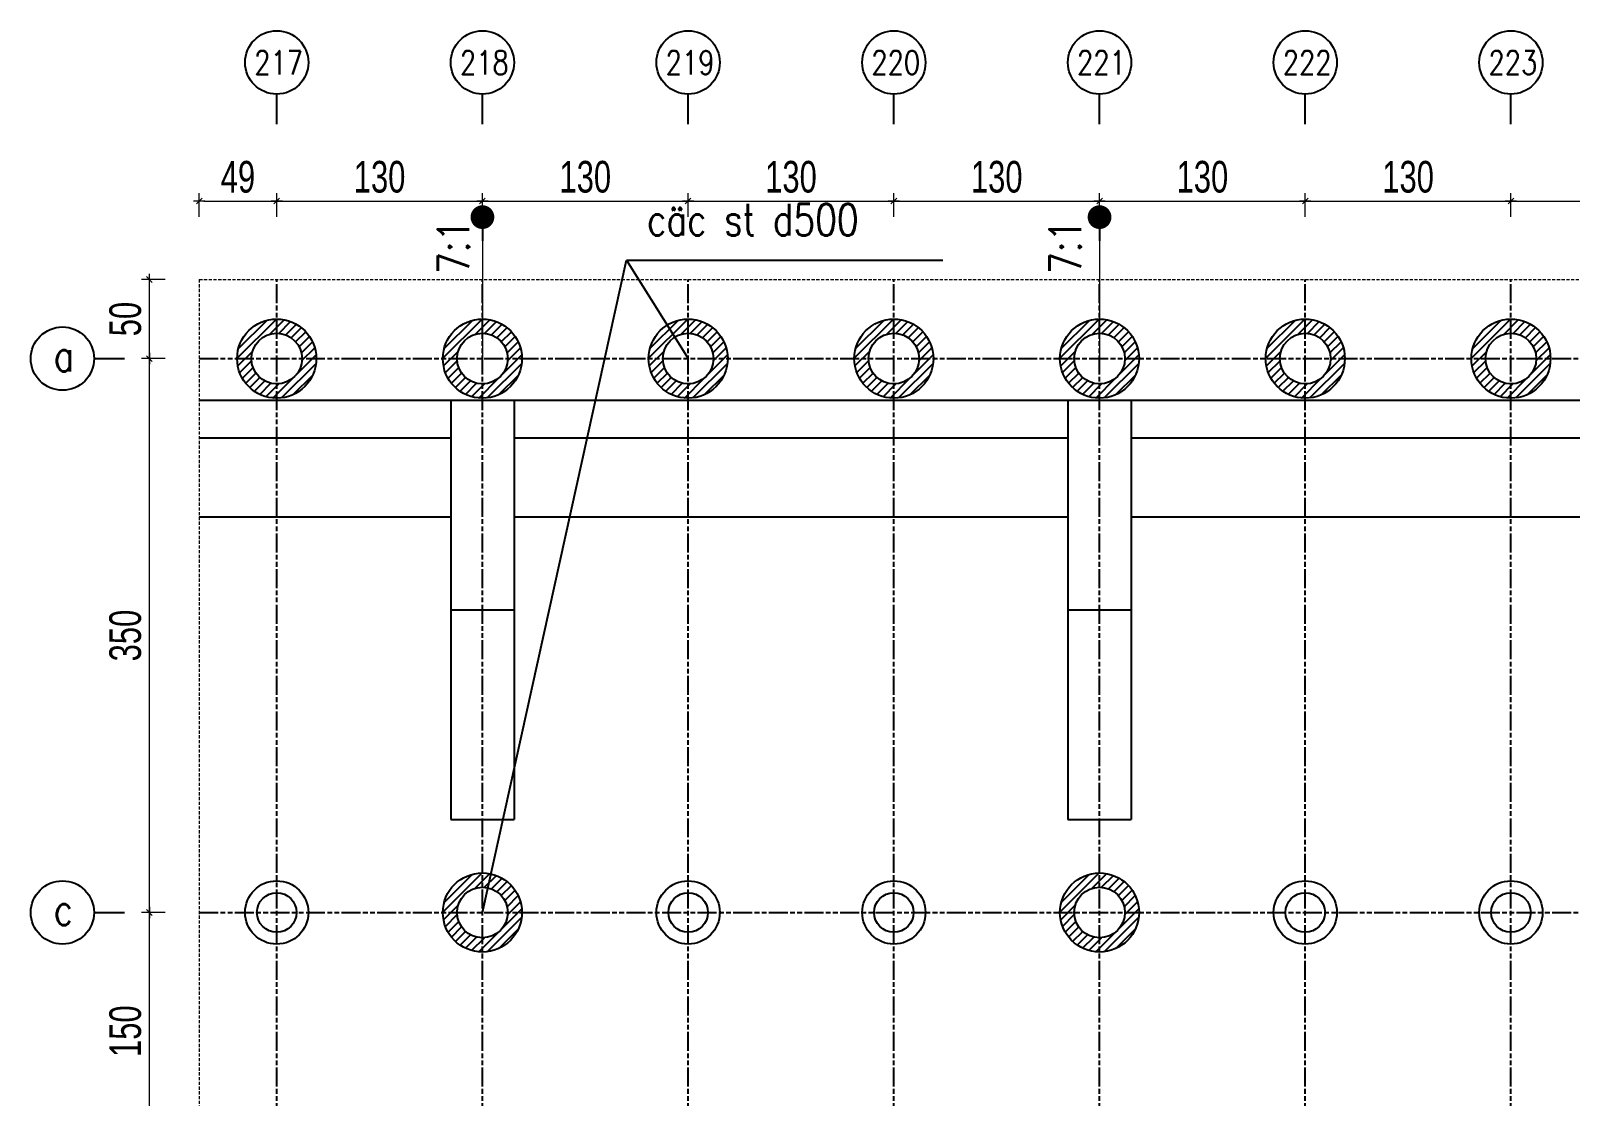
# Model space of a CAD drawing. Header units: inches. Extents: x -1640460 to 2672754, y -1012 to 1209503.
# Drawn here: x 590 to 1563, y 853 to 1527 of the extents above; entities that cross this region are included whole.
import ezdxf

# ---------------------------------------------------------------- set-up
doc = ezdxf.new("R2010")
doc.units = ezdxf.units.IN
doc.header["$MEASUREMENT"] = 0
doc.linetypes.add('ACAD_ISO09W100', pattern=[45, 24, -3, 6, -3, 6, -3])
doc.linetypes.add('HIDDEN', pattern=[0.375, 0.25, -0.125])
doc.layers.add('DIM', color=177, linetype='Continuous', lineweight=20)
doc.layers.add('THAY1', color=9, linetype='Continuous', lineweight=20)
for name, color, linetype in [('Kich thuoc', 4, 'Continuous'), ('Text', 2, 'Continuous'), ('Tim', 8, 'ACAD_ISO09W100')]:
    doc.layers.add(name, color=color, linetype=linetype)
doc.styles.add('KICH_THUOC', font='vnsimli.shx', dxfattribs={"width": 0.8})
doc.styles.add('TXTDIM', font='VNARIAL.TTF', dxfattribs={"width": 0.7})
doc.dimstyles.new('DIM10', dxfattribs={"dimscale": 10, "dimtxt": 2, "dimasz": 0.3, "dimexe": 0.5, "dimexo": 0.5, "dimgap": 0.5, "dimtad": 1, "dimdec": 0, "dimzin": 12, "dimdsep": 46, "dimtxsty": 'TXTDIM', "dimblk": 'SLASH', "dimcen": 1.5, "dimclrd": 1, "dimclre": 256, "dimclrt": 2, "dimadec": 0, "dimazin": 0, "dimtfac": 1, "dimtdec": 0, "dimtix": 1, "dimtmove": 0, "dimatfit": 3, "dimldrblk": 'DOT', "dimfxl": 1, "dimfxlon": 1, "dimtolj": 1, "dimtzin": 0, "dimlwd": 9, "dimlwe": 9, "dimarcsym": 1})

# ---------------------------------------------------------------- blocks, each defined once
blk = doc.blocks.new('SLASH')
at = {"layer": 'DIM', "color": 16}
blk.add_line((-1.2, 0), (1.2, 0), dxfattribs=at)
at = {"layer": 'DIM', "color": 16, "linetype": 'Continuous'}
blk.add_line((-0.6, -0.6), (0.6, 0.6), dxfattribs=at)
blk = doc.blocks.new('*D320')
at = {"layer": 'Defpoints', "color": 0}
for p in [(664.95, 969.43), (696.38, 969.43), (696.38, 819.43)]:
    blk.add_point(p, dxfattribs=at)
at = {"layer": 'Kich thuoc', "lineweight": 9}
for p, q in [((674.95, 969.43), (659.95, 969.43)), ((674.95, 819.43), (659.95, 819.43))]:
    blk.add_line(p, q, dxfattribs=at)
at = {"layer": 'Kich thuoc', "color": 1, "lineweight": 9}
blk.add_line((664.95, 822.43), (664.95, 966.43), dxfattribs=at)
at = {"layer": 'Kich thuoc', "color": 1, "lineweight": 9, "xscale": 3, "yscale": 3, "zscale": 3}
for p, rotation in [((664.95, 969.43), 90), ((664.95, 819.43), 270)]:
    blk.add_blockref('SLASH', p, dxfattribs=dict(at, rotation=rotation))
at = {"layer": 'Kich thuoc', "color": 2, "insert": (649.74, 894.43), "char_height": 20, "attachment_point": 5, "rotation": 90, "style": 'TXTDIM'}
blk.add_mtext('\\A1;150', dxfattribs=at)
blk = doc.blocks.new('_Dot')
at = {"color": 0, "linetype": 'ByBlock', "lineweight": -2}
blk.add_line((-0.5, 0), (-1, 0), dxfattribs=at)
at = {"color": 0, "linetype": 'ByBlock', "const_width": 0.5}
blk.add_lwpolyline([(-0.25, 0, 1), (0.25, 0, 1)], format="xyb", close=True, dxfattribs=at)
blk = doc.blocks.new('*D321')
at = {"layer": 'Defpoints', "color": 0}
for p in [(664.95, 1319.43), (696.38, 1319.43), (696.38, 969.43)]:
    blk.add_point(p, dxfattribs=at)
at = {"layer": 'Kich thuoc', "lineweight": 9}
for p, q in [((674.95, 1319.43), (659.95, 1319.43)), ((674.95, 969.43), (659.95, 969.43))]:
    blk.add_line(p, q, dxfattribs=at)
at = {"layer": 'Kich thuoc', "color": 1, "lineweight": 9}
blk.add_line((664.95, 972.43), (664.95, 1316.43), dxfattribs=at)
at = {"layer": 'Kich thuoc', "color": 1, "lineweight": 9, "xscale": 3, "yscale": 3, "zscale": 3}
for p, rotation in [((664.95, 1319.43), 90), ((664.95, 969.43), 270)]:
    blk.add_blockref('SLASH', p, dxfattribs=dict(at, rotation=rotation))
at = {"layer": 'Kich thuoc', "color": 2, "insert": (649.73, 1144.43), "char_height": 20, "attachment_point": 5, "rotation": 90, "style": 'TXTDIM'}
blk.add_mtext('\\A1;350', dxfattribs=at)
blk = doc.blocks.new('*D322')
at = {"layer": 'Defpoints', "color": 0}
for p in [(664.95, 1369.43), (696.38, 1369.43), (696.38, 1319.43)]:
    blk.add_point(p, dxfattribs=at)
at = {"layer": 'Kich thuoc', "lineweight": 9}
for p, q in [((674.95, 1369.43), (659.95, 1369.43)), ((674.95, 1319.43), (659.95, 1319.43))]:
    blk.add_line(p, q, dxfattribs=at)
at = {"layer": 'Kich thuoc', "color": 1, "lineweight": 9}
blk.add_line((664.95, 1322.43), (664.95, 1366.43), dxfattribs=at)
at = {"layer": 'Kich thuoc', "color": 1, "lineweight": 9, "xscale": 3, "yscale": 3, "zscale": 3}
for p, rotation in [((664.95, 1369.43), 90), ((664.95, 1319.43), 270)]:
    blk.add_blockref('SLASH', p, dxfattribs=dict(at, rotation=rotation))
at = {"layer": 'Kich thuoc', "color": 2, "insert": (649.74, 1344.43), "char_height": 20, "attachment_point": 5, "rotation": 90, "style": 'TXTDIM'}
blk.add_mtext('\\A1;50', dxfattribs=at)
blk = doc.blocks.new('*D323')
at = {"layer": 'Defpoints', "color": 0}
for p in [(745.38, 1419), (696.38, 1369.43), (745.38, 1369.43)]:
    blk.add_point(p, dxfattribs=at)
at = {"layer": 'Kich thuoc', "lineweight": 9}
for p, q in [((696.38, 1409), (696.38, 1424)), ((745.38, 1409), (745.38, 1424))]:
    blk.add_line(p, q, dxfattribs=at)
at = {"layer": 'Kich thuoc', "color": 1, "lineweight": 9}
blk.add_line((699.38, 1419), (742.38, 1419), dxfattribs=at)
at = {"layer": 'Kich thuoc', "color": 1, "lineweight": 9, "xscale": 3, "yscale": 3, "zscale": 3, "rotation": 180}
blk.add_blockref('SLASH', (696.38, 1419), dxfattribs=at)
at = {"layer": 'Kich thuoc', "color": 1, "lineweight": 9, "xscale": 3, "yscale": 3, "zscale": 3}
blk.add_blockref('SLASH', (745.38, 1419), dxfattribs=at)
at = {"layer": 'Kich thuoc', "color": 2, "insert": (720.88, 1434.21), "char_height": 20, "attachment_point": 5, "style": 'TXTDIM'}
blk.add_mtext('\\A1;49', dxfattribs=at)
blk = doc.blocks.new('*D324')
at = {"layer": 'Defpoints', "color": 0}
for p in [(875.38, 1419), (745.38, 1369.43), (875.38, 1369.43)]:
    blk.add_point(p, dxfattribs=at)
at = {"layer": 'Kich thuoc', "lineweight": 9}
for p, q in [((745.38, 1409), (745.38, 1424)), ((875.38, 1409), (875.38, 1424))]:
    blk.add_line(p, q, dxfattribs=at)
at = {"layer": 'Kich thuoc', "color": 1, "lineweight": 9}
blk.add_line((748.38, 1419), (872.38, 1419), dxfattribs=at)
at = {"layer": 'Kich thuoc', "color": 1, "lineweight": 9, "xscale": 3, "yscale": 3, "zscale": 3, "rotation": 180}
blk.add_blockref('SLASH', (745.38, 1419), dxfattribs=at)
at = {"layer": 'Kich thuoc', "color": 1, "lineweight": 9, "xscale": 3, "yscale": 3, "zscale": 3}
blk.add_blockref('SLASH', (875.38, 1419), dxfattribs=at)
at = {"layer": 'Kich thuoc', "color": 2, "insert": (810.38, 1434.22), "char_height": 20, "attachment_point": 5, "style": 'TXTDIM'}
blk.add_mtext('\\A1;130', dxfattribs=at)
blk = doc.blocks.new('*D325')
at = {"layer": 'Defpoints', "color": 0}
for p in [(1005.38, 1419), (875.38, 1369.43), (1005.38, 1369.43)]:
    blk.add_point(p, dxfattribs=at)
at = {"layer": 'Kich thuoc', "lineweight": 9}
for p, q in [((875.38, 1409), (875.38, 1424)), ((1005.38, 1409), (1005.38, 1424))]:
    blk.add_line(p, q, dxfattribs=at)
at = {"layer": 'Kich thuoc', "color": 1, "lineweight": 9}
blk.add_line((878.38, 1419), (1002.38, 1419), dxfattribs=at)
at = {"layer": 'Kich thuoc', "color": 1, "lineweight": 9, "xscale": 3, "yscale": 3, "zscale": 3, "rotation": 180}
blk.add_blockref('SLASH', (875.38, 1419), dxfattribs=at)
at = {"layer": 'Kich thuoc', "color": 1, "lineweight": 9, "xscale": 3, "yscale": 3, "zscale": 3}
blk.add_blockref('SLASH', (1005.38, 1419), dxfattribs=at)
at = {"layer": 'Kich thuoc', "color": 2, "insert": (940.38, 1434.22), "char_height": 20, "attachment_point": 5, "style": 'TXTDIM'}
blk.add_mtext('\\A1;130', dxfattribs=at)
blk = doc.blocks.new('*D326')
at = {"layer": 'Defpoints', "color": 0}
for p in [(1135.38, 1419), (1005.38, 1369.43), (1135.38, 1369.43)]:
    blk.add_point(p, dxfattribs=at)
at = {"layer": 'Kich thuoc', "lineweight": 9}
for p, q in [((1005.38, 1409), (1005.38, 1424)), ((1135.38, 1409), (1135.38, 1424))]:
    blk.add_line(p, q, dxfattribs=at)
at = {"layer": 'Kich thuoc', "color": 1, "lineweight": 9}
blk.add_line((1008.38, 1419), (1132.38, 1419), dxfattribs=at)
at = {"layer": 'Kich thuoc', "color": 1, "lineweight": 9, "xscale": 3, "yscale": 3, "zscale": 3, "rotation": 180}
blk.add_blockref('SLASH', (1005.38, 1419), dxfattribs=at)
at = {"layer": 'Kich thuoc', "color": 1, "lineweight": 9, "xscale": 3, "yscale": 3, "zscale": 3}
blk.add_blockref('SLASH', (1135.38, 1419), dxfattribs=at)
at = {"layer": 'Kich thuoc', "color": 2, "insert": (1070.38, 1434.22), "char_height": 20, "attachment_point": 5, "style": 'TXTDIM'}
blk.add_mtext('\\A1;130', dxfattribs=at)
blk = doc.blocks.new('*D327')
at = {"layer": 'Defpoints', "color": 0}
for p in [(1265.38, 1419), (1265.38, 1383.01), (1135.38, 1369.43)]:
    blk.add_point(p, dxfattribs=at)
at = {"layer": 'Kich thuoc', "lineweight": 9}
for p, q in [((1135.38, 1409), (1135.38, 1424)), ((1265.38, 1409), (1265.38, 1424))]:
    blk.add_line(p, q, dxfattribs=at)
at = {"layer": 'Kich thuoc', "color": 1, "lineweight": 9}
blk.add_line((1138.38, 1419), (1262.38, 1419), dxfattribs=at)
at = {"layer": 'Kich thuoc', "color": 1, "lineweight": 9, "xscale": 3, "yscale": 3, "zscale": 3, "rotation": 180}
blk.add_blockref('SLASH', (1135.38, 1419), dxfattribs=at)
at = {"layer": 'Kich thuoc', "color": 1, "lineweight": 9, "xscale": 3, "yscale": 3, "zscale": 3}
blk.add_blockref('SLASH', (1265.38, 1419), dxfattribs=at)
at = {"layer": 'Kich thuoc', "color": 2, "insert": (1200.38, 1434.22), "char_height": 20, "attachment_point": 5, "style": 'TXTDIM'}
blk.add_mtext('\\A1;130', dxfattribs=at)
blk = doc.blocks.new('*D328')
at = {"layer": 'Defpoints', "color": 0}
for p in [(1395.38, 1419), (1265.38, 1369.43), (1395.38, 1369.43)]:
    blk.add_point(p, dxfattribs=at)
at = {"layer": 'Kich thuoc', "lineweight": 9}
for p, q in [((1265.38, 1409), (1265.38, 1424)), ((1395.38, 1409), (1395.38, 1424))]:
    blk.add_line(p, q, dxfattribs=at)
at = {"layer": 'Kich thuoc', "color": 1, "lineweight": 9}
blk.add_line((1268.38, 1419), (1392.38, 1419), dxfattribs=at)
at = {"layer": 'Kich thuoc', "color": 1, "lineweight": 9, "xscale": 3, "yscale": 3, "zscale": 3, "rotation": 180}
blk.add_blockref('SLASH', (1265.38, 1419), dxfattribs=at)
at = {"layer": 'Kich thuoc', "color": 1, "lineweight": 9, "xscale": 3, "yscale": 3, "zscale": 3}
blk.add_blockref('SLASH', (1395.38, 1419), dxfattribs=at)
at = {"layer": 'Kich thuoc', "color": 2, "insert": (1330.38, 1434.22), "char_height": 20, "attachment_point": 5, "style": 'TXTDIM'}
blk.add_mtext('\\A1;130', dxfattribs=at)
blk = doc.blocks.new('*D329')
at = {"layer": 'Defpoints', "color": 0}
for p in [(1525.38, 1419), (1395.38, 1369.43), (1525.38, 1369.43)]:
    blk.add_point(p, dxfattribs=at)
at = {"layer": 'Kich thuoc', "lineweight": 9}
for p, q in [((1395.38, 1409), (1395.38, 1424)), ((1525.38, 1409), (1525.38, 1424))]:
    blk.add_line(p, q, dxfattribs=at)
at = {"layer": 'Kich thuoc', "color": 1, "lineweight": 9}
blk.add_line((1398.38, 1419), (1522.38, 1419), dxfattribs=at)
at = {"layer": 'Kich thuoc', "color": 1, "lineweight": 9, "xscale": 3, "yscale": 3, "zscale": 3, "rotation": 180}
blk.add_blockref('SLASH', (1395.38, 1419), dxfattribs=at)
at = {"layer": 'Kich thuoc', "color": 1, "lineweight": 9, "xscale": 3, "yscale": 3, "zscale": 3}
blk.add_blockref('SLASH', (1525.38, 1419), dxfattribs=at)
at = {"layer": 'Kich thuoc', "color": 2, "insert": (1460.38, 1434.22), "char_height": 20, "attachment_point": 5, "style": 'TXTDIM'}
blk.add_mtext('\\A1;130', dxfattribs=at)
blk = doc.blocks.new('*D330')
at = {"layer": 'Defpoints', "color": 0}
for p in [(1655.38, 1419), (1525.38, 1369.43), (1655.38, 1369.43)]:
    blk.add_point(p, dxfattribs=at)
at = {"layer": 'Kich thuoc', "lineweight": 9}
for p, q in [((1525.38, 1409), (1525.38, 1424)), ((1655.38, 1409), (1655.38, 1424))]:
    blk.add_line(p, q, dxfattribs=at)
at = {"layer": 'Kich thuoc', "color": 1, "lineweight": 9}
blk.add_line((1528.38, 1419), (1652.38, 1419), dxfattribs=at)
at = {"layer": 'Kich thuoc', "color": 1, "lineweight": 9, "xscale": 3, "yscale": 3, "zscale": 3, "rotation": 180}
blk.add_blockref('SLASH', (1525.38, 1419), dxfattribs=at)
at = {"layer": 'Kich thuoc', "color": 1, "lineweight": 9, "xscale": 3, "yscale": 3, "zscale": 3}
blk.add_blockref('SLASH', (1655.38, 1419), dxfattribs=at)
at = {"layer": 'Kich thuoc', "color": 2, "insert": (1590.38, 1434.22), "char_height": 20, "attachment_point": 5, "style": 'TXTDIM'}
blk.add_mtext('\\A1;130', dxfattribs=at)

msp = doc.modelspace()

# ---------------------------------------------------------------- hatches: boundary and pattern name
h = msp.add_hatch()
h.set_pattern_fill('ANSI31', color=256, scale=30, style=0)
h.paths.add_polyline_path([(745.38, 1335.43), (745.38, 1344.43, 0.414214), (720.38, 1319.43), (729.38, 1319.43, -0.414214)])
h.paths.add_polyline_path([(745.38, 1344.43), (745.38, 1335.43, -0.414214), (761.38, 1319.43), (770.38, 1319.43, 0.414214)])
h.paths.add_polyline_path([(745.38, 1303.43), (745.38, 1294.43, 0.414214), (770.38, 1319.43), (761.38, 1319.43, -0.414214)])
h.paths.add_polyline_path([(729.38, 1319.43), (720.38, 1319.43, 0.414214), (745.38, 1294.43), (745.38, 1303.43, -0.414214)])
h = msp.add_hatch()
h.set_pattern_fill('ANSI31', color=256, scale=30, style=0)
h.set_pattern_definition([(45, (130, 0), (-2.65165, 2.65165), [])])
h.paths.add_polyline_path([(875.38, 1344.43, 0.414214), (850.38, 1319.43), (859.38, 1319.43, -0.414214), (875.38, 1335.43)])
h.paths.add_polyline_path([(875.38, 1344.43), (875.38, 1335.43, -0.414214), (891.38, 1319.43), (900.38, 1319.43, 0.414214)])
h.paths.add_polyline_path([(900.38, 1319.43), (891.38, 1319.43, -0.414214), (875.38, 1303.43), (875.38, 1294.43, 0.414214)])
h.paths.add_polyline_path([(859.38, 1319.43), (850.38, 1319.43, 0.414214), (875.38, 1294.43), (875.38, 1303.43, -0.414214)])
h = msp.add_hatch()
h.set_pattern_fill('ANSI31', color=256, scale=30, style=0)
h.set_pattern_definition([(45, (260, 0), (-2.65165, 2.65165), [])])
h.paths.add_polyline_path([(1005.38, 1344.43, 0.414214), (980.38, 1319.43), (989.38, 1319.43, -0.414214), (1005.38, 1335.43)])
h.paths.add_polyline_path([(1005.38, 1344.43), (1005.38, 1335.43, -0.414214), (1021.38, 1319.43), (1030.38, 1319.43, 0.414214)])
h.paths.add_polyline_path([(1030.38, 1319.43), (1021.38, 1319.43, -0.414214), (1005.38, 1303.43), (1005.38, 1294.43, 0.414214)])
h.paths.add_polyline_path([(989.38, 1319.43), (980.38, 1319.43, 0.414214), (1005.38, 1294.43), (1005.38, 1303.43, -0.414214)])
h = msp.add_hatch()
h.set_pattern_fill('ANSI31', color=256, scale=30, style=0)
h.set_pattern_definition([(45, (390, 0), (-2.65165, 2.65165), [])])
h.paths.add_polyline_path([(1135.38, 1344.43, 0.414214), (1110.38, 1319.43), (1119.38, 1319.43, -0.414214), (1135.38, 1335.43)])
h.paths.add_polyline_path([(1135.38, 1344.43), (1135.38, 1335.43, -0.414214), (1151.38, 1319.43), (1160.38, 1319.43, 0.414214)])
h.paths.add_polyline_path([(1160.38, 1319.43), (1151.38, 1319.43, -0.414214), (1135.38, 1303.43), (1135.38, 1294.43, 0.414214)])
h.paths.add_polyline_path([(1119.38, 1319.43), (1110.38, 1319.43, 0.414214), (1135.38, 1294.43), (1135.38, 1303.43, -0.414214)])
h = msp.add_hatch()
h.set_pattern_fill('ANSI31', color=256, scale=30, style=0)
h.set_pattern_definition([(45, (520, 0), (-2.65165, 2.65165), [])])
h.paths.add_polyline_path([(1265.38, 1344.43, 0.414214), (1240.38, 1319.43), (1249.38, 1319.43, -0.414214), (1265.38, 1335.43)])
h.paths.add_polyline_path([(1265.38, 1344.43), (1265.38, 1335.43, -0.414214), (1281.38, 1319.43), (1290.38, 1319.43, 0.414214)])
h.paths.add_polyline_path([(1290.38, 1319.43), (1281.38, 1319.43, -0.414214), (1265.38, 1303.43), (1265.38, 1294.43, 0.414214)])
h.paths.add_polyline_path([(1249.38, 1319.43), (1240.38, 1319.43, 0.414214), (1265.38, 1294.43), (1265.38, 1303.43, -0.414214)])
h = msp.add_hatch()
h.set_pattern_fill('ANSI31', color=256, scale=30, style=0)
h.set_pattern_definition([(45, (650, 0), (-2.65165, 2.65165), [])])
h.paths.add_polyline_path([(1395.38, 1344.43, 0.414214), (1370.38, 1319.43), (1379.38, 1319.43, -0.414214), (1395.38, 1335.43)])
h.paths.add_polyline_path([(1395.38, 1344.43), (1395.38, 1335.43, -0.414214), (1411.38, 1319.43), (1420.38, 1319.43, 0.414214)])
h.paths.add_polyline_path([(1420.38, 1319.43), (1411.38, 1319.43, -0.414214), (1395.38, 1303.43), (1395.38, 1294.43, 0.414214)])
h.paths.add_polyline_path([(1379.38, 1319.43), (1370.38, 1319.43, 0.414214), (1395.38, 1294.43), (1395.38, 1303.43, -0.414214)])
h = msp.add_hatch()
h.set_pattern_fill('ANSI31', color=256, scale=30, style=0)
h.set_pattern_definition([(45, (780, 0), (-2.65165, 2.65165), [])])
h.paths.add_polyline_path([(1525.38, 1344.43, 0.414214), (1500.38, 1319.43), (1509.38, 1319.43, -0.414214), (1525.38, 1335.43)])
h.paths.add_polyline_path([(1525.38, 1344.43), (1525.38, 1335.43, -0.414214), (1541.38, 1319.43), (1550.38, 1319.43, 0.414214)])
h.paths.add_polyline_path([(1550.38, 1319.43), (1541.38, 1319.43, -0.414214), (1525.38, 1303.43), (1525.38, 1294.43, 0.414214)])
h.paths.add_polyline_path([(1509.38, 1319.43), (1500.38, 1319.43, 0.414214), (1525.38, 1294.43), (1525.38, 1303.43, -0.414214)])
h = msp.add_hatch()
h.set_pattern_fill('ANSI31', color=256, scale=30, style=0)
h.set_pattern_definition([(45, (130, -350), (-2.65165, 2.65165), [])])
h.paths.add_polyline_path([(875.38, 994.43, 0.414214), (850.38, 969.43), (859.38, 969.43, -0.414214), (875.38, 985.43)])
h.paths.add_polyline_path([(875.38, 994.43), (875.38, 985.43, -0.414214), (891.38, 969.43), (900.38, 969.43, 0.414214)])
h.paths.add_polyline_path([(900.38, 969.43), (891.38, 969.43, -0.414214), (875.38, 953.43), (875.38, 944.43, 0.414214)])
h.paths.add_polyline_path([(859.38, 969.43), (850.38, 969.43, 0.414214), (875.38, 944.43), (875.38, 953.43, -0.414214)])
h = msp.add_hatch()
h.set_pattern_fill('ANSI31', color=256, scale=30, style=0)
h.set_pattern_definition([(45, (520, -350), (-2.65165, 2.65165), [])])
h.paths.add_polyline_path([(1265.38, 994.43, 0.414214), (1240.38, 969.43), (1249.38, 969.43, -0.414214), (1265.38, 985.43)])
h.paths.add_polyline_path([(1265.38, 994.43), (1265.38, 985.43, -0.414214), (1281.38, 969.43), (1290.38, 969.43, 0.414214)])
h.paths.add_polyline_path([(1290.38, 969.43), (1281.38, 969.43, -0.414214), (1265.38, 953.43), (1265.38, 944.43, 0.414214)])
h.paths.add_polyline_path([(1249.38, 969.43), (1240.38, 969.43, 0.414214), (1265.38, 944.43), (1265.38, 953.43, -0.414214)])

# ---------------------------------------------------------------- linework, layer by layer
for p, q in [((745.38, 1467.48), (745.38, 1486.59)), ((875.38, 1467.48), (875.38, 1486.59)), ((1005.38, 1467.48), (1005.38, 1486.59)), ((1135.38, 1467.48), (1135.38, 1486.59)), ((1265.38, 1467.48), (1265.38, 1486.59)), ((1395.38, 1467.48), (1395.38, 1486.59)), ((1525.38, 1467.48), (1525.38, 1486.59)), ((875.38, 969.43), (966.35, 1381.55)), ((966.35, 1381.55), (1005.38, 1319.43)), ((966.35, 1381.55), (1166.35, 1381.55)), ((629.95, 1319.43), (649.07, 1319.43)), ((696.38, 1293.24), (3784.38, 1293.24)), ((855.38, 1293.24), (855.38, 1028.24)), ((895.38, 1293.24), (895.38, 1028.24)), ((1245.38, 1293.24), (1245.38, 1028.24)), ((1285.38, 1293.24), (1285.38, 1028.24)), ((696.38, 1269.43), (855.38, 1269.43)), ((895.38, 1269.43), (1245.38, 1269.43)), ((1285.38, 1269.43), (1635.38, 1269.43)), ((696.38, 1219.53), (855.38, 1219.53)), ((895.38, 1219.53), (1245.38, 1219.53)), ((1285.38, 1219.53), (1635.38, 1219.53)), ((855.38, 1160.74), (895.38, 1160.74)), ((1245.38, 1160.74), (1285.38, 1160.74)), ((855.38, 1028.24), (895.38, 1028.24)), ((1245.38, 1028.24), (1285.38, 1028.24)), ((629.95, 969.43), (649.07, 969.43))]:
    msp.add_line(p, q)
for centre, radius in [((745.38, 1506.59), 20), ((875.38, 1506.59), 20), ((1005.38, 1506.59), 20), ((1135.38, 1506.59), 20), ((1265.38, 1506.59), 20), ((1395.38, 1506.59), 20), ((1525.38, 1506.59), 20), ((745.38, 1319.43), 25), ((875.38, 1319.43), 25), ((1005.38, 1319.43), 25), ((1135.38, 1319.43), 25), ((1265.38, 1319.43), 25), ((1395.38, 1319.43), 25), ((1525.38, 1319.43), 25), ((609.95, 1319.43), 20), ((745.38, 1319.43), 16), ((875.38, 1319.43), 16), ((1005.38, 1319.43), 16), ((1135.38, 1319.43), 16), ((1265.38, 1319.43), 16), ((1395.38, 1319.43), 16), ((1525.38, 1319.43), 16), ((875.38, 969.43), 25), ((1265.38, 969.43), 25), ((609.95, 969.43), 20), ((745.38, 969.43), 20), ((875.38, 969.43), 16), ((1005.38, 969.43), 20), ((1135.38, 969.43), 20), ((1265.38, 969.43), 16), ((1395.38, 969.43), 20), ((1525.38, 969.43), 20), ((745.38, 969.43), 12.5), ((1005.38, 969.43), 12.5), ((1135.38, 969.43), 12.5), ((1395.38, 969.43), 12.5), ((1525.38, 969.43), 12.5)]:
    msp.add_circle(centre, radius)
at = {"layer": 'THAY1', "linetype": 'HIDDEN', "ltscale": 8}
for q in [(3784.38, 1369.43), (696.38, 319.43)]:
    msp.add_line((696.38, 1369.43), q, dxfattribs=at)
at = {"layer": 'Tim', "ltscale": 0.5}
for p, q in [((745.38, 319.43), (745.38, 1369.43)), ((875.38, 319.43), (875.38, 1369.43)), ((1005.38, 319.43), (1005.38, 1369.43)), ((1135.38, 319.43), (1135.38, 1369.43)), ((1265.38, 319.43), (1265.38, 1369.43)), ((1395.38, 319.43), (1395.38, 1369.43)), ((1525.38, 319.43), (1525.38, 1369.43)), ((696.38, 1319.43), (3782.95, 1319.43)), ((696.38, 969.43), (3784.38, 969.43))]:
    msp.add_line(p, q, dxfattribs=at)

# ---------------------------------------------------------------- texts
at = {"char_height": 20, "width": 34.4742, "attachment_point": 1, "rotation": 90, "style": 'KICH_THUOC'}
for insert in [(847.1, 1372.92), (1233.72, 1372.92)]:
    msp.add_mtext('7:1', dxfattribs=dict(at, insert=insert))
at = {"layer": 'Text', "attachment_point": 1, "style": 'KICH_THUOC'}
for s, insert, char_height, width in [('217', (731.16, 1514.02), 15, 14.3758), ('218', (861.16, 1514.02), 15, 14.3758), ('219', (991.16, 1514.02), 15, 14.3758), ('220', (1121.16, 1514.02), 15, 14.3758), ('221', (1251.16, 1514.02), 15, 14.3758), ('222', (1381.16, 1514.02), 15, 14.3758), ('223', (1511.16, 1514.02), 15, 14.3758), ('cäc \xadst d500', (979.42, 1417.21), 20, 371.6373), ('a', (604.41, 1331.34), 20, 371.6373), ('c', (604.41, 981.34), 20, 371.6373)]:
    msp.add_mtext(s, dxfattribs=dict(at, insert=insert, char_height=char_height, width=width))

# ---------------------------------------------------------------- dimensions: what is measured, and where the dimension line sits
at = {"layer": 'Kich thuoc'}
dim = msp.add_linear_dim(base=(745.38, 1419), p1=(696.38, 1369.43), p2=(745.38, 1369.43), dimstyle='DIM10', dxfattribs=at)
dim.commit()
dim.dimension.update_dxf_attribs({"geometry": '*D323', "text_midpoint": (720.88, 1434.21)})
for base, p1, p2, picture, middle in [((875.38, 1419), (745.38, 1369.43), (875.38, 1369.43), '*D324', (810.38, 1434.22)), ((1005.38, 1419), (875.38, 1369.43), (1005.38, 1369.43), '*D325', (940.38, 1434.22)), ((1135.38, 1419), (1005.38, 1369.43), (1135.38, 1369.43), '*D326', (1070.38, 1434.22)), ((1265.38, 1419), (1135.38, 1369.43), (1265.38, 1383.01), '*D327', (1200.38, 1434.22)), ((1395.38, 1419), (1265.38, 1369.43), (1395.38, 1369.43), '*D328', (1330.38, 1434.22)), ((1525.38, 1419), (1395.38, 1369.43), (1525.38, 1369.43), '*D329', (1460.38, 1434.22)), ((1655.38, 1419), (1525.38, 1369.43), (1655.38, 1369.43), '*D330', (1590.38, 1434.22))]:
    dim = msp.add_linear_dim(base=base, p1=p1, p2=p2, dimstyle='DIM10', override={"dimtmove": 1}, dxfattribs=at)
    dim.commit()
    dim.dimension.update_dxf_attribs({"geometry": picture, "text_midpoint": middle})
for base, p1, p2, picture, middle in [((664.95, 1369.43), (696.38, 1319.43), (696.38, 1369.43), '*D322', (649.74, 1344.43)), ((664.95, 1319.43), (696.38, 969.43), (696.38, 1319.43), '*D321', (649.73, 1144.43)), ((664.95, 969.43), (696.38, 819.43), (696.38, 969.43), '*D320', (649.74, 894.43))]:
    dim = msp.add_linear_dim(base=base, p1=p1, p2=p2, angle=90, dimstyle='DIM10', override={"dimtmove": 1}, dxfattribs=at)
    dim.commit()
    dim.dimension.update_dxf_attribs({"geometry": picture, "text_midpoint": middle})

# ---------------------------------------------------------------- leaders
for points in [[(875.38, 1408.84), (875.38, 1319.43)], [(1265.38, 1408.84), (1265.38, 1319.43)]]:
    msp.add_leader(points, dimstyle='DIM10', override={"dimasz": 1.5, "dimgap": 0.5, "dimtad": 0})

doc.saveas('drawing.dxf')
